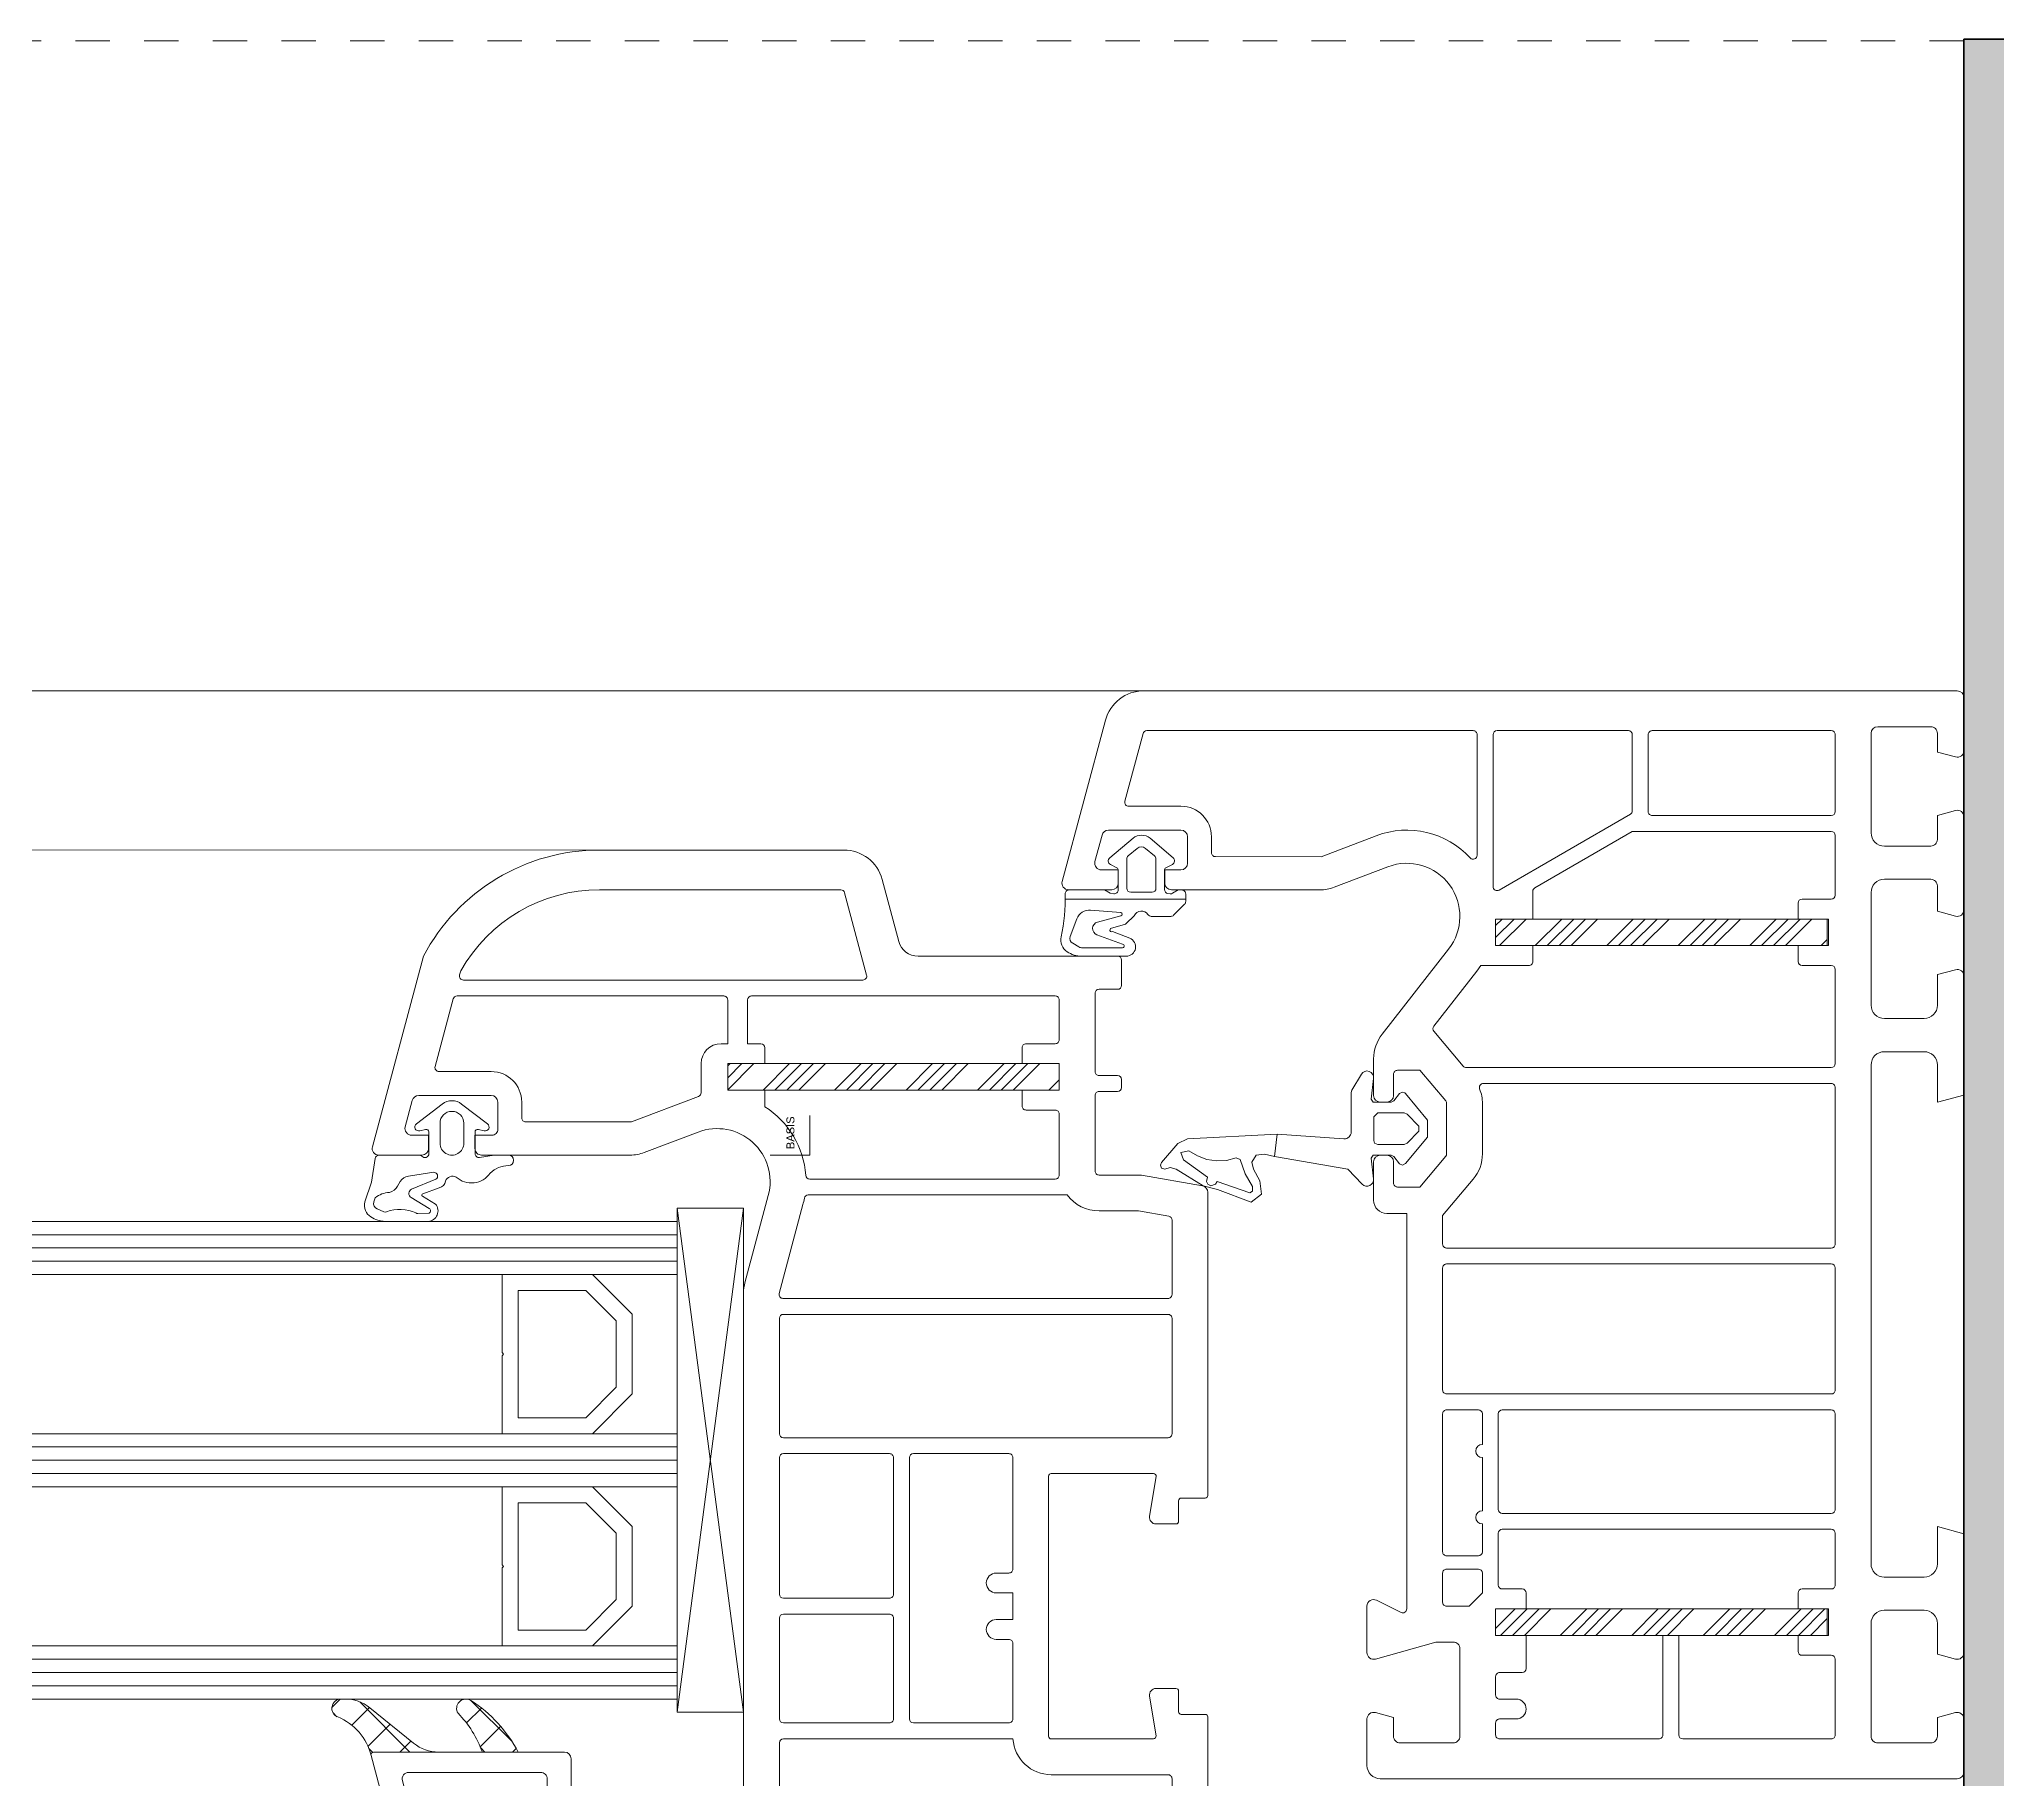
# Model space of a CAD drawing. Header units: millimetres. Extents: x 2258 to 5600, y 711 to 2563.
# Drawn here: x 2794.01 to 2799.71, y 2006.6 to 2011.66 of the extents above; entities that cross this region are included whole.
import ezdxf

# ---------------------------------------------------------------- set-up
doc = ezdxf.new("R2010")
doc.units = ezdxf.units.MM
doc.linetypes.add('HIDDENX2', pattern=[0.75, 0.5, -0.25])
for name, color, linetype, lineweight in [('FP_A_DOOR_WIN', 140, 'Continuous', 18), ('PQI-A-HIDN', 31, 'HIDDENX2', 9), ('PQI-A-IN-ELEV-LGHT', 201, 'Continuous', 5), ('PQI-A-IN-FURN', 39, 'Continuous', 13), ('PQI-A-WALL', 30, 'Continuous', 50), ('WAL', 7, 'Continuous', 30)]:
    doc.layers.add(name, color=color, linetype=linetype, lineweight=lineweight)
doc.styles.get("Standard").update_dxf_attribs({"font": 'arial.ttf'})
pattern_1 = [(135, (-4.599427157802303, -2.000253202709217), (1.414213562373095, 1.414213562373094), []), (44.99999999999997, (-4.599427157802303, -2.000253202709217), (1.414213562373095, -1.414213562373095), [])]

# ---------------------------------------------------------------- blocks, each defined once
blk = doc.blocks.new('*X92')
at = {"color": 0}
for p, q in [((10.30352451880753, 18.73912722821214), (10.76437846124361, 19.19998117064821)), ((11.45845213388517, 17.19998117064824), (13.45845213388514, 19.19998117064821)), ((12.35647813388513, 17.19998117064824), (14.3564781338851, 19.19998117064821)), ((13.2545041338852, 17.19998117064824), (15.25450413388518, 19.19998117064821)), ((14.15253213388516, 17.19998117064824), (16.15253213388513, 19.19998117064821)), ((16.84660580652664, 17.19998117064821), (18.84660580652661, 19.19998117064818)), ((17.74463180652659, 17.19998117064821), (19.74463180652657, 19.19998117064818)), ((18.64265780652667, 17.19998117064821), (20.64265780652664, 19.19998117064818)), ((19.54068580652662, 17.19998117064821), (21.5406858065266, 19.19998117064818)), ((22.23475947916816, 17.19998117064824), (24.23475947916813, 19.19998117064821)), ((23.13278547916812, 17.19998117064824), (25.13278547916809, 19.19998117064821)), ((24.03081147916819, 17.19998117064824), (26.03081147916816, 19.19998117064821)), ((24.92883947916815, 17.19998117064824), (26.92883947916812, 19.19998117064821)), ((27.62291315180963, 17.19998117064824), (29.6229131518096, 19.19998117064824)), ((28.52093915180957, 17.19998117064824), (30.52093915180956, 19.19998117064824)), ((29.41896515180967, 17.19998117064824), (31.41896515180963, 19.19998117064824)), ((30.31699315180961, 17.19998117064824), (32.31699315180958, 19.19998117064824)), ((33.01106682445115, 17.19998117064824), (35.01106682445112, 19.19998117064821)), ((33.90909282445111, 17.19998117064824), (35.30352356513325, 18.59441191133038)), ((34.80711882445118, 17.19998117064824), (35.30352356513322, 17.69638591133028))]:
    blk.add_line(p, q, dxfattribs=at)
blk = doc.blocks.new('*X93')
at = {"color": 0}
for p, q in [((10.30352451880756, 69.92659028198557), (11.57693448095653, 71.20000024413456)), ((10.47496048095652, 69.20000024413457), (12.4749604809565, 71.20000024413456)), ((11.3729864809566, 69.20000024413457), (13.37298648095657, 71.20000024413456)), ((12.27101448095655, 69.20000024413457), (14.27101448095652, 71.20000024413456)), ((14.96508815359803, 69.20000024413456), (16.96508815359806, 71.20000024413459)), ((15.86311415359799, 69.20000024413456), (17.86311415359799, 71.20000024413456)), ((16.76114015359806, 69.20000024413456), (18.76114015359809, 71.20000024413459)), ((17.65916815359801, 69.20000024413456), (19.65916815359804, 71.20000024413459)), ((20.35324182623956, 69.20000024413457), (22.35324182623953, 71.20000024413456)), ((21.25126782623951, 69.20000024413457), (23.25126782623948, 71.20000024413456)), ((22.14929382623959, 69.20000024413457), (24.14929382623956, 71.20000024413456)), ((23.04732182623953, 69.20000024413457), (25.04732182623951, 71.20000024413456)), ((25.74139549888105, 69.20000024413456), (27.74139549888105, 71.20000024413459)), ((26.63942149888101, 69.20000024413456), (28.63942149888098, 71.20000024413456)), ((27.53744749888108, 69.20000024413456), (29.53744749888108, 71.20000024413459)), ((28.43547549888103, 69.20000024413456), (30.43547549888103, 71.20000024413459)), ((31.12954917152254, 69.20000024413457), (33.12954917152252, 71.20000024413456)), ((32.0275751715225, 69.20000024413457), (34.02757517152247, 71.20000024413456)), ((32.92560117152258, 69.20000024413457), (34.92560117152255, 71.20000024413456)), ((33.82362917152253, 69.20000024413457), (35.30352356513325, 70.67989463774529))]:
    blk.add_line(p, q, dxfattribs=at)
blk = doc.blocks.new('PRJ_INSERT_55_593613279781', base_point=(370.0591615602781, 296.904111493457))
for points in [[(370.5926268946902, 306.0872073804933), (370.0526297946902, 305.7572055504933), (369.9726279546902, 305.1272006704933), (370.1626265846902, 304.3872028004934), (368.4726279546902, 304.1872058604933), (368.8226264346902, 310.9472079904934), (369.1726287246902, 311.6572070804933), (370.6226294846903, 312.8972049404934), (370.8026297946902, 312.9672046304934), (371.0326293346902, 312.8872028004933), (371.1226294846903, 312.6472049404934), (370.9926284146902, 312.2372012804934), (371.1126273446902, 311.7972064704933), (372.3826278046902, 309.7572055504933), (372.6426299446903, 308.6872058604933), (373.5926268946902, 306.1372028004934), (372.9926284146902, 305.3472018904934), (372.0026267346902, 305.4772067704934), (371.1226294846903, 305.9672046304934)], [(370.2626288746902, 307.2572055504933), (370.3826278046902, 306.9672046304934), (371.4626296346902, 306.5772052504933), (372.4226287246902, 306.0372043304934), (372.7726271946902, 306.0272021904933), (372.9026282646902, 306.2272067704934), (372.0326293346902, 308.7072025004933), (372.2526267346902, 308.8172031104933), (372.3726294846903, 309.1872058604933), (372.2526267346902, 309.3972049404933), (372.0326293346902, 309.5072055504933), (371.7226279546902, 309.4172092104934), (370.4026282646902, 311.2372012804934), (369.8526290246903, 311.4372058604934), (369.7226279546902, 310.8272052504934), (370.1226294846903, 310.1872058604934), (370.3826278046902, 309.4872012804933), (370.4926284146902, 308.7372012804933), (370.4526275046902, 307.9872012804933)], [(369.2591623202782, 296.5972018904934), (369.1491617102781, 296.8372073804933), (368.9591630902781, 296.8972049404933), (367.1591600302781, 296.8972049404933), (366.8591608002781, 296.5972018904934), (366.8591608002781, 294.6072040204933), (366.9691614102782, 294.3772044804933), (367.8691629302782, 293.4972034104933), (368.2491601902781, 293.4972034104933), (369.1491617102781, 294.3772044804933), (369.2591623202782, 294.6072040204933)]]:
    blk.add_lwpolyline(points, close=True)
blk.add_lwpolyline([(363.957187878871, 297.8320082659878, 0.8104602076721642), (364.2747523546797, 296.9066666969694), (365.8291620202781, 297.0972018904934), (366.0591615602781, 296.9372058604933), (366.0591615602781, 295.5872073804933), (365.9691614102782, 295.3772044804933), (365.3991617102781, 294.9572025004933), (365.3091615602781, 294.7272067704934), (365.3691610302782, 294.5572047904934), (365.4191621702781, 294.5072055504933), (367.4191621702781, 292.8372073804933), (368.6991609502782, 292.8372073804933), (370.6991609502782, 294.5072055504933), (370.8091615602781, 294.7272067704934), (370.7191614102782, 294.9572025004933), (370.1491617102781, 295.3772044804933), (370.0591615602781, 295.5872073804933), (370.0591615602781, 296.9372058604933), (370.2891611002781, 297.0972018904934), (371.8341112121234, 296.9078259892771, 0.7217059250208615), (372.2404834077912, 297.7655017489269), (371.1091608002781, 298.8472018904934), (370.1626265846902, 304.3872028004934), (368.4726279546902, 304.1872058604933), (368.8197329087203, 299.1406875398265, -0.4399552836846325), (368.3216274998939, 298.5972018904934), (365.3291620202781, 298.5972018904934), (365.1691621702781, 298.5572086004934)], format="xyb", close=True)
blk = doc.blocks.new('PRJ_INSERT_54_593613279164', base_point=(8.881784197001252e-15, -8.881784197001252e-16))
blk.add_line((4.008078502913222, 0.7015572627653923), (-5.082137145999006, 0.7015447420383105))
for points in [[(0.5980307430605163, -1.917579487461598), (0.106253688504518, -1.656625322945092, -0.2775501483931128), (-2.532696274926138e-16, -1.479957190332014), (-2.237793284010081e-16, 0, -0.4537526242641983), (0.3398076201840396, 0.2973471933200025), (0.6100213742227064, 0.2611720864720999), (1.042437829558313, 0.01149901148442201), (3.710274358402264, 0.01134541035774284, 0.4227629273518251), (4.010165112804111, 0.320057176709134, -0.05483647592727152), (4.303823118820558, 3.532424224166802, 0.3319211071679828), (3.845955810543964, 4.662804514641348, 0.1614346972429613), (2.779686889645514, 5.001498133415765), (-0.6049490356474414, 5.001498133415764, 0.8315411525140167), (-0.8560362243681455, 3.648079783196039), (0.4316262817353702, 3.153275400871819, -1.190626430510805), (0.503488496439497, 2.88506940612011), (-0.4655004301875271, 2.625441762988365, 0.1296938749465612), (-0.5983473197203246, 2.549425338780541), (-1.20320037842088, 1.95383349108178, -0.6014879446624485), (-2.236571083833349, 1.864532395719669, 0.2544989197955225), (-2.488499425651866, 2.001640413975412), (-3.957449179689696, 2.001624018348985, 0.198909466611881), (-4.169577865607146, 1.913756052723636), (-4.99426918035497, 1.089064737975816, 0.1989123673796582), (-5.082137145999006, 0.8769327036198482), (-5.082137145999004, 0.3112281275693167, 0.4142135623730955), (-4.782330741885233, 0.01142172345554715), (-4.522599543124662, 0.01142172345554737), (-4.093796888527556, 0.2589747010733832, -0.1656801520669623), (-3.903966982709747, 0.2965060038818006), (-3.740147452957409, 0.2745578532527242, -0.375721369685827), (-3.479984788897567, -0.02278536033250411), (-3.479984788897565, -1.479957190332013, -0.2775501483931143), (-3.586238477402084, -1.65662532294509), (-4.078015531958083, -1.917579487461597, 0.5319777725554453), (-4.130232628896758, -2.412394783298078), (-2.393213548663189, -3.887433140998297, 0.363945910752088), (-1.107630052569438, -3.887433140998297), (0.6502478399991929, -2.41239478329808, 0.5319777725554476)], [(-0.2680883789091604, 4.378243357414789, 0.9999999999999986), (-0.3194380188017389, 4.087288767571038), (1.612600442385188, 3.38408464420482, -0.7332383087249624), (1.570990037036942, 2.431272729874328), (-0.191805890994261, 1.958971851091358, 0.9176289392038998), (-0.1904933190871827, 1.719282615234464), (2.094986877438495, 1.535178095573968, 0.3353238355422945), (3.116654357907246, 2.17539110826928), (3.622162780758808, 3.527220637077873, 0.3557455022548545), (3.436031043195058, 4.031149930478548), (2.96753527666759, 4.307800217017945, 0.1340649279655952), (2.713463470503881, 4.377261227260397)], [(-2.73261936180175, -2.558092156067455), (-2.061202087405254, -3.121408551459724, 0.3639549067525167), (-1.41847137451463, -3.121408551459724), (-0.7470235825400102, -2.558066551942032, 0.2217106168363309), (-0.6398458862333791, -2.328241489778695), (-0.6398458862333795, -0.1161137516550361, 0.4139911672486105), (-0.939864196780254, 0.1838740413137134), (-2.53980926513963, 0.1838740413137141, 0.4141569862246464), (-2.839797058108379, -0.1161137516550361), (-2.839797058108379, -2.328267093904119, 0.2217106168363308)]]:
    blk.add_lwpolyline(points, format="xyb", close=True)
blk = doc.blocks.new('*X94')
at = {"color": 0}
for p, q in [((31.19993464295712, -72.6786784701504), (31.97808007457636, -71.90053303853117)), ((32.67215374721784, -73.90053303853122), (34.67215374721786, -71.9005330385312)), ((33.5701797472178, -73.90053303853122), (35.57017974721782, -71.9005330385312)), ((34.46820574721787, -73.90053303853122), (36.46820574721791, -71.9005330385312)), ((35.36623374721781, -73.90053303853122), (37.36623374721785, -71.9005330385312)), ((38.06030741985939, -73.90053303853117), (40.06030741985934, -71.9005330385312)), ((38.95833341985932, -73.9005330385312), (40.95833341985929, -71.9005330385312)), ((39.85635941985942, -73.90053303853117), (41.85635941985938, -71.9005330385312)), ((40.75438741985936, -73.90053303853117), (42.75438741985934, -71.9005330385312)), ((43.44846109250081, -73.9005330385312), (45.44846109250085, -71.90053303853117)), ((44.34648709250078, -73.9005330385312), (46.34648709250081, -71.90053303853117)), ((45.24451309250085, -73.9005330385312), (47.24451309250087, -71.90053303853117)), ((46.14254109250079, -73.9005330385312), (48.14254109250082, -71.90053303853117)), ((48.83661476514236, -73.9005330385312), (50.83661476514234, -71.90053303853122)), ((49.73464076514229, -73.90053303853122), (51.73464076514229, -71.90053303853122)), ((50.6326667651424, -73.9005330385312), (52.63266676514238, -71.90053303853122)), ((51.53069476514231, -73.90053303853122), (53.53069476514233, -71.90053303853122)), ((54.22476843778382, -73.90053303853122), (56.19992510621398, -71.92537637010105)), ((55.12279443778377, -73.90053303853122), (56.19992510621395, -72.82340237010098)), ((56.02082043778384, -73.90053303853122), (56.19992510621395, -73.72142837010112))]:
    blk.add_line(p, q, dxfattribs=at)
blk = doc.blocks.new('PRJ_INSERT_51_593613279187', base_point=(-0.0001424139276196001, -0.004747371343455598))
for points in [[(-2.496664176288846, -3.854258153455021, 0.339142292364), (-1.032212942825481, -3.854258153480941), (0.9178605716399488, -2.359646908928653, 0.8086737724611405), (0.6662781662196267, -1.829602187491219), (0.2267800752628091, -1.944709668423684, -0.4913693427341452), (-0.02389214782783711, -1.751249792745512), (-0.0240104108701189, -0.1176216631265561, -0.708523374386479), (0.5100195021847185, 0.07009661684605817, 0.2316730953534543), (0.6691997514491277, -0.004747371343455598), (3.73434259077726, -0.004747371343455598, 0.3695233403091967), (4.030748181949662, 0.2489522450541699), (4.309732996441539, 2.034955997797397), (4.798357569195446, 3.527034302087941, 0.3316638372042809), (4.340246759869274, 4.656496544214406, 0.1347854679543906), (3.273977838970836, 4.995191593500294), (0.02128370902698862, 4.995191593500294, 0.6077360405967449), (-0.5301651129944958, 3.688188095422902), (0.4561935295836292, 3.094447155328908, -0.6532414826529297), (0.4321151604430042, 2.912580509515919), (-0.807488696739938, 2.455318749771777, 0.3283967986449405), (-1.26810304024059, 1.948816318842091, -0.4308798185662256), (-2.086126721881215, 1.649377842279591, 0.4559480533225359), (-4.641740328993137, 1.352547946092727, -0.1892659076963614), (-6.025452992789724, 0.785067959159278, 0.9924842238198461), (-6.019494441510801, -0.004747371343455598), (-4.950727937464762, -0.004747371343455598), (-3.851355283976659, 0.1713893443147754, -0.4615697110583747), (-3.50389584668028, -0.1248545592313803), (-3.50401347343518, -1.752026155886369, -0.4917135655221725), (-3.754900199323743, -1.945429745507454), (-4.1951552852845, -1.829602187494856, 0.8086737724720517), (-4.44673769072665, -2.359646908923878)], [(-0.3894343082299656, 1.287793481836616), (1.514444910504039, 1.592451114984669, 0.2436858438149983), (2.134043299175914, 1.989118595453419), (2.334665857769664, 2.336576481195607, -0.1988926612234861), (2.941874109722789, 2.802488346429982, 0.1490779346963349), (4.026831232525524, 3.208972950311818), (4.116453730084118, 3.520914097162404, 0.404070220630384), (3.865686975933727, 4.055984039636769), (3.360857569195446, 4.277376194330373, 0.1630460638099448), (3.171114527203258, 4.268061180444874, -0.2020038447891081), (0.9564224114195667, 4.356772442194142, 0.1389825561770618), (0.7985854973570667, 4.402439613672414), (-0.04200211860973013, 4.361434002252736, 0.6426690475485356), (-0.04519883491832388, 4.018872280450978), (1.321959101177868, 3.195910473200001, -0.577350608912599), (1.277281366802868, 2.565059204431691), (-0.5472955536417885, 1.818419016736243, 0.7567679501140765)], [(-2.664434219540112, -0.9045969161272751), (-2.664434219539999, -2.403154883810657, 0.9999999999999997), (-0.8644149595402268, -2.403154883829529), (-0.8644149595402268, -0.9045969161272751, 1)]]:
    blk.add_lwpolyline(points, format="xyb", close=True)
blk = doc.blocks.new('BASEPOINT')
for p, q in [((0.0001424139276124947, -6.579969547004794e-08), (0.0001424139276124947, 2.998156919277449)), ((-7.890404418731123e-08, 0.0005381883725030789), (2.956911949821283, 0.0005381883725030789))]:
    blk.add_line(p, q)
blk.add_text('Basepoint', height=0.6).set_placement((0.4501424139276011, 1.169999934200292))
blk = doc.blocks.new('PRJ_INSERT_50_593613279190', base_point=(-0.0001424139276124947, 6.579969635822636e-08))
h = blk.add_hatch()
h.set_pattern_fill('NETZ', color=256, scale=2, angle=-135, style=0)
h.set_pattern_definition(pattern_1)
edge = h.paths.add_edge_path()
edge.add_arc((-25.2986551748821, 25.33685661379517), 0.7009491730178186, 21.51182172263535, 179.9580202232992)
edge.add_line((-25.99960415975543, 25.33737018892023), (-25.99960415975543, 25.04407319476772))
edge.add_arc((-22.99300567432547, 25.04730335869381), 3.006600220606113, 180.0615561704665, 218.4438120667934)
edge.add_line((-25.34782986281486, 23.17795910793259), (-22.66887832759071, 19.87456954780984))
edge.add_arc((-24.99886901093642, 17.98482262943097), 3.000000000000037, 9.094947017729282e-13, 39.0438988427839, ccw=False)
edge.add_line((-21.99886901093638, 17.98482262943102), (-21.99960415975543, 22.89588363291494))
edge.add_arc((-21.80286819986766, 22.89686949340595), 0.1967384299873035, 73.53864963038978, 180.2871115812252, ccw=False)
edge.add_arc((-20.77735667004206, 27.1363973986147), 4.165315481917134, 201.7354703606924, 256.536940679372, ccw=False)
h = blk.add_hatch()
h.set_pattern_fill('NETZ', color=256, scale=2, angle=-135, style=0)
h.set_pattern_definition(pattern_1)
edge = h.paths.add_edge_path()
edge.add_arc((-25.29884118967663, 15.92990097243664), 0.6999557455590304, 57.98631243675442, 211.9210534334455, ccw=False)
edge.add_arc((-19.3226781381968, 22.23154655800048), 8.000000000000085, 225.5218146126667, 250.4566767224353)
edge.add_line((-21.99883435313792, 14.69243600613606), (-21.99883435313792, 11.99243600613607))
edge.add_arc((-17.18761768759084, 21.15341065885029), 10.347524457111, 212.7227798498215, 242.2921684265773, ccw=False)
for points in [[(-24.64653276932265, 25.5938899021485, 0.8276115379937076), (-25.99960415975543, 25.33737018892023), (-25.99960415975543, 25.04407319476772, 0.1690577026555226), (-25.34782986281486, 23.17795910793259), (-22.66887832759071, 19.87456954780984, -0.172028633719733), (-21.99886901093638, 17.98482262943102), (-21.99960415975543, 22.89588363291494, -0.502665873903851), (-21.74711872695017, 23.08554383215738, -0.2437805197364005)], [(-2.9996041597554, -0.0002532027091888267), (-0.9996041597554282, -0.0002532027091888267), (-0.9996041597554282, 0.9997467972908112, 0.4142135623730953), (0.0003958402445718434, 1.999746797290811), (0.0003958402445718434, 6.99968576213459, 0.2754497923217082), (-12.95498746053668, 20.72978830119703), (-13.4987801833969, 20.87547921919773), (-21.74711872695017, 23.08554383215738, 0.4908735731119964), (-21.99960363186992, 22.89235716621636), (-21.99960415975543, 8.498831269947061, 0.4134286014123665), (-21.49878018514605, 7.99883126994709), (-16.49917691366168, 7.99895334025959, -0.4140724336333067), (-13.4993600191304, 4.99901437541584), (-13.4997262300679, 0.4997467972908396, 0.4145422967863972), (-12.99972623005545, -0.0002532027091888267), (-9.4996041597554, -0.0002532027091888267), (-8.999604159755428, 0.4997467972908112), (-7.900301253550346, 0.4997467972908112, -0.3394542588633756), (-6.934375427261251, -0.2414341576066761), (-6.833775398766115, -0.616878575193482, -0.2125565616700221), (-7.151913544625224, -2.625523775487352), (-8.221519635700396, -4.272572720216715, -0.2539676464749438), (-8.64085491967311, -4.500253202709189), (-9.4996041597554, -4.500253202709189, 0.9999999999999998), (-9.499604159755428, -6.500253202709189), (-7.793416178963419, -6.500253202709189, 0.2539676464749436), (-7.374080894990705, -6.272572720216715), (-4.599604159755422, -2.000253202709189), (-5.080515119112796, -0.2054690684707623, -0.4931454260313039), (-4.539383952963, 0.4997467972908112), (-3.499604159755428, 0.4997467972908112)], [(-11.42529910746382, 4.398301554569116), (-11.67521772063223, 4.648220167737549), (-11.67518934724402, 4.99681561511963, 0.4143806464059874), (-16.47699159288866, 9.798953292317549), (-19.97463643905309, 9.798867893821665, -0.4142192835227657), (-20.47464864704703, 10.29886545226626), (-20.47469716813362, 20.23598399228959, -0.4931444461757075), (-19.84529152645141, 20.71895038669777), (-13.92035110165813, 19.13141841279122, -0.2806694375655193), (-1.775433314866724, 6.796828412494932), (-1.775433314866724, 2.799947168277612, -0.4141795785361847), (-2.27537530013138, 2.299947171643282), (-9.721617126769878, 2.299083188139662), (-10.22101444201963, 1.799746797290851), (-11.17540886933981, 1.799746797290823, -0.4142374021652741), (-11.67540886768362, 2.299787494018688), (-11.67525840742312, 4.148342254609815)], [(-25.89294784582112, 15.55979919337321, -0.7949711117343725), (-24.92777936059083, 16.52340848269796, 0.1092301940154678), (-21.99883435313792, 14.69243600613606), (-21.99883435313792, 11.99243600613607, -0.1297415055080829)]]:
    blk.add_lwpolyline(points, format="xyb", close=True)
blk.add_blockref('BASEPOINT', (-0.0001424139276124947, 6.579969635822636e-08))
blk = doc.blocks.new('BASIS')
for q in [(0, 2.998156985077132), (3, 0)]:
    blk.add_line((0, 0), q)
blk.add_text('BASIS', height=0.6).set_placement((0.45, 1.17))
blk = doc.blocks.new('GLASDATABASE6')
for p, q in [((-35, 0), (-35, 60)), ((-34, 0), (-34, 60)), ((-33, 0), (-33, 60)), ((-19, 0), (-19, 60)), ((-18, 0), (-18, 60)), ((-17, 0), (-17, 60)), ((-3, 0), (-3, 60)), ((-2, 0), (-2, 60)), ((-1, 0), (-1, 60)), ((1, 0), (-37, -5)), ((1, -5), (-37, 0))]:
    blk.add_line(p, q)
for points in [[(-32, 0), (-32, 60), (-36, 60), (-36, 0)], [(-32, 13.2), (-26.12, 13.2), (-26, 13.1), (-25.88, 13.2), (-20, 13.2), (-20, 60), (-32, 60)], [(-16, 0), (-16, 60), (-20, 60), (-20, 0)], [(-16, 13.2), (-10.12, 13.2), (-10, 13.1), (-9.879999999999999, 13.2), (-4, 13.2), (-4, 60), (-16, 60)], [(0, 0), (0, 60), (-4, 60), (-4, 0)], [(-21.2, 12), (-21.2, 6.897056274847714), (-23.49705627484771, 4.6), (-28.50294372515229, 4.6), (-30.8, 6.897056274847714), (-30.8, 12)], [(-5.2, 12), (-5.2, 6.897056274847714), (-7.497056274847714, 4.6), (-12.50294372515229, 4.6), (-14.8, 6.897056274847714), (-14.8, 12)], [(-20, 6.4), (-23, 3.4), (-29, 3.4), (-32, 6.4), (-32, 0), (-20, 0)], [(-4, 6.4), (-7, 3.4), (-13, 3.4), (-16, 6.4), (-16, 0), (-4, 0)], [(1, 0), (1, -5), (-37, -5), (-37, 0)], [(0, 0), (0, 0)], [(0, 0), (0, 0)]]:
    blk.add_lwpolyline(points, close=True)
blk.add_blockref('BASIS', (5, -10))
blk = doc.blocks.new('sd3')
at = {"layer": 'FP_A_DOOR_WIN', "ltscale": 1000}
for points in [[(-2558.499622638497, 81.80010092703742, 0.5569246676198715), (-2558.066158588175, 81.53143942801398), (-2556.222286517892, 82.4478517815005, -0.5565333513158325), (-2555.499630267892, 82.00009787527961), (-2555.49963026787, 78.50009787530871, -0.4967238353697922), (-2556.134884174127, 78.0186983391468), (-2560.69969588067, 79.30010092703742), (-2561.99962263849, 79.30010092703742, 0.4144311064166663), (-2562.49962263849, 78.80010092706652), (-2562.499622638497, 72.20007956474728, 0.4144356774355191), (-2561.999622638497, 71.70007956473273), (-2557.999892271371, 71.70007956473273, 0.4143670086506019), (-2557.499630267892, 72.20034156821202), (-2557.499630267885, 73.61580527274054), (-2556.129146869425, 73.98305380788224, -0.492997614384345), (-2555.499630267892, 73.50009787529416), (-2555.499630267892, 70.0000978752505, -0.4141126337407329), (-2556.499630267906, 69.00010117118654), (-2600.000151225126, 69.00010117117199, -0.4139096780676014), (-2600.499629382874, 69.49958263032022), (-2600.499629382859, 73.50041117523506, -0.4929517129257544), (-2599.870531446875, 73.9831332818867), (-2598.499629314225, 73.61580527272599), (-2598.499629314225, 72.20007956473273, 0.4144356774355186), (-2597.999629314232, 71.70007956473273), (-2593.999883688244, 71.70007956474728, 0.414367008579155), (-2593.499621684809, 72.20034156816837), (-2593.499621684794, 80.69967342732707, 0.4143369659042498), (-2594.500043081018, 81.7000948235218), (-2597.499629314225, 81.7000948235218, 0.4143049578969909), (-2598.499629314232, 80.7000948235218), (-2598.499629314218, 78.38437521904416), (-2599.870518293428, 78.01705073429912, -0.4929506967190845), (-2600.499629382874, 78.49976768199122), (-2600.499629382859, 87.46421301810187), (-2598.499629314196, 88.00011694876594), (-2598.499629314188, 85.2000948235218, 0.4143049578969411), (-2597.49962931421, 84.20009482353635), (-2594.500043080261, 84.20009482350724, 0.4143369654716943), (-2593.499621684823, 85.20051621895982), (-2593.499621684823, 122.7996426352765, 0.4143533526990125), (-2594.50009904911, 123.8001200005237), (-2597.499629314188, 123.8001200005092, 0.4142885970736059), (-2598.499629314225, 122.8001200005237), (-2598.499629314188, 120.0001169487805), (-2600.499629382852, 120.5360056206264), (-2600.499629382874, 129.5004302487796, -0.4929517128660395), (-2599.870531446912, 129.9831523553876), (-2598.499629314218, 129.6158243462123), (-2598.499629314225, 127.3001200005383, 0.4143120868180035), (-2597.499629314218, 126.3001200005092), (-2594.500018619241, 126.3001200005237, 0.4143298034918506), (-2593.499621684809, 127.3005169355165), (-2593.499621684809, 135.799682392244, 0.4143369658318687), (-2594.500043081149, 136.8001037880458), (-2597.99962931421, 136.8001037880458, 0.4144742986754296), (-2598.499629314218, 136.3001037880604), (-2598.499629314196, 134.384409551305), (-2599.870495359122, 134.0170759500616, -0.4929654584300433), (-2600.499629382859, 134.4998001133645), (-2600.499629382866, 141.5004309292417, -0.4929506969181903), (-2599.87051829345, 141.9831478772976), (-2598.499629314188, 141.615823392538), (-2598.499629314203, 139.8001037880749, 0.414434189985133), (-2597.999629314203, 139.3001037880458), (-2594.5000430812, 139.3001037880895, 0.4143369660113899), (-2593.499621684816, 140.3005251844297), (-2593.49962168483, 147.8001042649121, 0.414098729429669), (-2593.99962168483, 148.3001042648975), (-2597.999629314188, 148.3001042648975, 0.4144742986754274), (-2598.499629314203, 147.8001042648975), (-2598.499629314188, 146.3843938156788), (-2599.870523800011, 146.0170678554859, -0.4929566355553249), (-2600.499629382859, 146.4997958295571), (-2600.499629382888, 150.5005525671877, -0.4139490408238861), (-2600.000080800019, 151.0001011711865), (-2538.669308002245, 151.0001011711574, -0.3394264675312374), (-2535.771477039118, 148.7765599533741), (-2532.516716296959, 136.6295105263562, -0.4929616572134017), (-2532.999626453209, 136.0001011712011), (-2536.250003254267, 136.0001011712011, -0.4139952617277666), (-2536.749630267885, 136.4997324306023), (-2536.749630267892, 137.5001007363171), (-2535.472160632868, 137.5001007363026, 0.4932336255559439), (-2534.989250476632, 138.1295105263562), (-2535.525139148514, 140.1295105263562, 0.3395687924446906), (-2536.008049304764, 140.5001007363317), (-2541.472164447579, 140.5001007363171, 0.4141755960151686), (-2541.972164447579, 140.0001007363171), (-2541.972164447587, 138.000100736288, 0.4141285049199961), (-2541.472164447587, 137.5001007362735), (-2540.249630267892, 137.5001007363026), (-2540.249630267892, 136.5001007363317, -0.414056115906826), (-2540.749630267892, 136.0001011712011), (-2551.949110208254, 136.0001011711865, -0.0909918661098243), (-2553.014256811206, 136.1955575089232), (-2557.079464252252, 137.7394958779041, 0.7590235082492592), (-2561.65172224788, 131.5374704644055), (-2556.635602803901, 125.1171647254378, -0.1673432765406308), (-2555.999630267892, 123.2701741598139), (-2555.999630267863, 120.5001169487514, -0.4140987294296713), (-2556.499630267877, 120.0001169487514), (-2557.00007513359, 120.0001169487805, -0.4139528741333943), (-2557.499630267877, 120.4996720830532), (-2557.499630267885, 122.0998280062486, 0.4144419221043469), (-2557.799867294947, 122.4001108452358), (-2559.485828693185, 122.4001108452358), (-2561.429432631521, 120.0838953405037, 0.1763314452657124), (-2561.499622638483, 119.8910550772853), (-2561.499622638483, 116.1091635614575, 0.1763314452657102), (-2561.429432631514, 115.9163232982683), (-2559.48582869317, 113.6001077934779), (-2557.799880060964, 113.6001077934925, 0.4144543774464679), (-2557.499630267892, 113.9004034001846), (-2557.499630267885, 115.5004934125609, -0.413992969318863), (-2557.000006731367, 116.0001169487514), (-2556.499630267892, 116.0001169487659, -0.414058560064608), (-2555.999630267899, 115.5001169487805), (-2555.999630267892, 112.600107793507, -0.414090169728204), (-2556.999630267877, 111.600107793507), (-2558.499622638468, 111.600107793507)], [(-2576.999622638505, 148.0001012131252, -0.414446558721607), (-2576.69969588067, 147.7001134201564), (-2576.699695880699, 141.900109891576, -0.414396574859442), (-2576.999622638497, 141.6001068398182), (-2590.499621684823, 141.6001068398327, -0.4142093281120125), (-2590.799670512919, 141.9001098915614), (-2590.799670512955, 147.7001134201855, -0.4142593434475252), (-2590.499621684794, 148.0001012131106)], [(-2575.199695880692, 148.0001012131397), (-2565.29967146663, 148.0001012131397, -0.4140292785832238), (-2564.999622638483, 147.7001134202001), (-2564.999622638468, 136.2431885048572, -0.5772022970934038), (-2565.449695880692, 135.9833771035046), (-2575.349720294733, 141.6991516396229, -0.2684604651901341), (-2575.49962263849, 141.9589477822155), (-2575.499622638497, 147.700113420171, -0.4145345493896796)], [(-2537.532955463197, 142.3001037880604), (-2541.472164447594, 142.3001037880458, 0.4141832879205136), (-2543.77221327569, 140.0001007363026), (-2543.772213275683, 138.8001037880313, -0.4143884253417623), (-2544.072140033517, 138.5001007363026), (-2552.040890033517, 138.5001007363171), (-2556.191891010079, 140.0766083046474, 0.3063415867877205), (-2563.279163654108, 138.4054657265515, -0.6831059618960073), (-2563.799671466622, 138.6087890907947), (-2563.799671466593, 147.7001134201855, -0.4142593434475034), (-2563.499622638505, 148.0001012131397), (-2538.899532611642, 148.0001012131397, -0.3394569931497191), (-2538.609737689752, 147.777750138921), (-2537.243160541329, 142.6777588173572, -0.492823379006765)], [(-2565.19664412288, 133.8001200005092), (-2565.196644122872, 131.8001200005383), (-2567.99962263849, 131.8001200005237), (-2567.999622638497, 130.6001077934925, 0.4145345493896562), (-2567.699695880678, 130.3001200005383), (-2564.084034259569, 130.3001200005237), (-2563.779407794726, 129.8751779839222), (-2560.53392439631, 125.7212015434779, -0.354189481859604), (-2560.540516193185, 125.3436685845081), (-2562.75267439631, 122.7072702690784, -0.2215126737080181), (-2562.982532794747, 122.6001077934925), (-2590.499621684809, 122.6001077934925, -0.4142030266674085), (-2590.799670512948, 122.9001108452503), (-2590.799670512948, 130.0001169487805, -0.4141963976965044), (-2590.499621684838, 130.3001200005383), (-2588.299670512948, 130.3001200005237, 0.4140292785832155), (-2587.99962168483, 130.6001077934779), (-2587.999621684809, 131.8001200005383), (-2590.299670512948, 131.8001200005092), (-2590.299670512955, 133.8001200005237), (-2587.999621684823, 133.8001200005092), (-2587.999621684794, 135.0001159950625, 0.4139702998837983), (-2588.299670512948, 135.3001037880749), (-2590.499621684794, 135.3001037880604, -0.4142030266674119), (-2590.799670512934, 135.6001068398036), (-2590.799670512948, 140.1001068398182, -0.4142044984145784), (-2590.499621684809, 140.4001098915905), (-2575.499622638497, 140.400109891576), (-2568.149647052545, 136.1565796181385, -0.2674938169305716), (-2567.999622638483, 135.8967682167568), (-2567.99962263849, 133.8001200005529)], [(-2487.091913609678, 129.5777378899074, -0.4928325950843962), (-2487.381708531539, 129.2000981194142), (-2517.485108285146, 129.2000981193996, -0.4933718391203623), (-2517.774903207013, 129.5777378899365), (-2516.113648324208, 135.7777350765973, -0.3394535210435738), (-2515.82385340234, 136.0001014095906), (-2497.633784203688, 136.000101409576, -0.2710460681531134), (-2487.17284622688, 129.8797398430615)], [(-2532.299553780729, 120.9000960213161), (-2532.299553780729, 122.9000960213307), (-2529.499634652304, 122.9000960213452), (-2529.499634652304, 124.100092015884, 0.4144015116581432), (-2529.799561410138, 124.4000950676709), (-2531.999627022917, 124.4000950676709, -0.4144857919921748), (-2532.299553780729, 124.7000981194142), (-2532.299553780736, 127.7000981194142, -0.4144778819059133), (-2531.999627022931, 128.0001011711865), (-2509.099612145583, 128.0001011711429, -0.4140035269926992), (-2508.799563317487, 127.7000981194287), (-2508.799563317487, 124.4000950676564), (-2509.799563317472, 124.4000950676418, 0.4140818960855208), (-2510.099612145619, 124.100092015884), (-2510.099612145612, 122.9000960213307), (-2507.299563317472, 122.9000960213161), (-2507.299563317465, 120.9000960213307), (-2510.099612145583, 120.9000960213307), (-2510.099612145626, 119.6507674080785, 0.2373214210198149), (-2513.182495980451, 114.4786635261989, -0.3934655628214525), (-2513.481690316374, 114.2000990730885), (-2531.999627022939, 114.2000990730739, -0.4144907307888931), (-2532.299553780751, 114.5001021248609), (-2532.299553780736, 119.1000929695874, -0.4144907307889103), (-2531.999627022917, 119.4000960213307), (-2529.799561410131, 119.4000960213452, 0.4143965748594699), (-2529.499634652311, 119.7000990730885), (-2529.499634652333, 120.9000960213307)], [(-2505.299563317472, 120.7043257576588), (-2505.299563317472, 122.9000960213307, 0.4142043936164577), (-2506.799563317487, 124.4000950676709), (-2507.299563317465, 124.4000950676709), (-2507.299563317458, 127.7000981194142, -0.4144778819059029), (-2506.999636559653, 128.000101171172), (-2486.899408726873, 128.000101171172, -0.339453521043591), (-2486.609613805005, 127.7777348381642), (-2485.24315872688, 122.6777449471119, -0.4932616257463386), (-2485.532831578428, 122.3000899178151), (-2489.47204103964, 122.3000899178151, 0.414185876219529), (-2491.772089867787, 120.0001021248318), (-2491.772089867765, 118.8000899178151, -0.4143867118249879), (-2492.0720166256, 118.5001021248463), (-2500.040888695876, 118.5001021248463), (-2505.106081872145, 120.4238692146901, -0.3119364062496101)], [(-2561.199695880692, 109.3001200004946, -0.4144015116581049), (-2561.499622638497, 109.0001169487659), (-2590.499621684816, 109.0001169487659, -0.4142148541247277), (-2590.799670512948, 109.3001200005092), (-2590.799670512948, 121.100107793507, -0.414214854124726), (-2590.499621684816, 121.4001108452649), (-2564.270157469749, 121.4001108452794, -0.528872720290619), (-2563.991017939625, 120.9901966845355, 0.0940549027479526), (-2564.199622638494, 119.8910550773144), (-2564.19962263848, 116.1092539822857, 0.1763253012443349), (-2563.497768531655, 114.1809061263048), (-2561.199695880656, 111.4421335503139)], [(-2538.263420968258, 111.8000899178296), (-2535.299553780729, 111.8000899178151, 0.2360930050550578), (-2532.899651436979, 113.0001021248463), (-2513.3778311102, 113.0001021248318, -0.360501244961899), (-2513.083050007088, 112.7558165866358, 0.0186689305235461), (-2512.971885413499, 112.2681734288344), (-2511.181552282411, 105.5776482868823, -0.4930419350982068), (-2511.47135587009, 105.2000990730739), (-2540.499627022917, 105.2000990730885, -0.4144907307888828), (-2540.799553780744, 105.5001021248318), (-2540.799553780715, 111.1011610848072, -0.3640119156696309), (-2540.551751046354, 111.3966017586063)], [(-2561.499622638505, 107.8001200005529, -0.4143827703315865), (-2561.199695880663, 107.500116948795), (-2561.199695880692, 98.30012000052375, -0.414401511658084), (-2561.499622638468, 98.00011694875138), (-2590.499621684809, 98.00011694876594, -0.4142148541246948), (-2590.799670512926, 98.30012000052375), (-2590.799670512926, 107.5001169487514, -0.4141963976965063), (-2590.499621684809, 107.8001200005092)], [(-2540.499627022931, 104.0001021248318), (-2511.499636559674, 104.0001021248463, -0.4141142411121554), (-2511.199587731542, 103.7000990730739), (-2511.199587731542, 95.0001021248172, -0.4141231876778427), (-2511.49963655966, 94.70011433189211), (-2540.499627022931, 94.700114331863, -0.4144865871291639), (-2540.799553780729, 95.00010212484631), (-2540.799553780715, 103.7000990730885, -0.4144778819059221)], [(-2565.39964705256, 89.3001200005092, -0.4139852398019328), (-2565.699695880699, 89.00011694878049), (-2590.499621684838, 89.00011694878049, -0.4142148541247121), (-2590.799670512955, 89.30012000052375), (-2590.799670512955, 96.50011694875138, -0.4141963976964854), (-2590.499621684794, 96.8001200005092), (-2565.699695880692, 96.80012000052375, -0.4139662165893271), (-2565.399647052545, 96.50011694873683)], [(-2564.19969588067, 93.20011389702267), (-2564.199695880656, 89.20011389699357, -0.9999999999999998), (-2564.199695880699, 88.20011389699357), (-2564.199695880663, 86.10010397878068, 0.4141263061559426), (-2563.89964705256, 85.80010092702287), (-2561.499622638468, 85.80010092702287, 0.4144015116581327), (-2561.199695880656, 86.10010397879523), (-2561.199695880656, 96.50011694873683, 0.4143827703315795), (-2561.499622638483, 96.80012000052375), (-2563.89964705256, 96.80012000052375, 0.4141085436035797), (-2564.19969588067, 96.50011694875138), (-2564.199695880692, 94.20011389699357, -0.9999999999999998)], [(-2527.549561410138, 83.00013264245354, 0.9999999999999998), (-2527.549561410138, 84.50013264242443), (-2528.499634652318, 84.50013264242443, -0.4144865871292058), (-2528.799561410109, 84.80012043539318), (-2528.799561410146, 93.20011433189211, -0.4144865871291639), (-2528.499634652304, 93.50010212484631), (-2521.299634652314, 93.50010212483176, -0.4142135623730951), (-2520.999634652311, 93.20010212482885), (-2520.99963465234, 73.50011433189502, -0.4142135623730951), (-2521.299634652321, 73.20011433189211), (-2528.499634652311, 73.20011433187756, -0.4144865871291501), (-2528.799561410138, 73.50010212484631), (-2528.799561410138, 79.20011433189211, -0.414486587129178), (-2528.499634652297, 79.50010212483176), (-2527.549561410124, 79.50010212483176, 0.9999999999999998), (-2527.549561410109, 81.00010212486086), (-2528.799561410131, 81.00010212484631), (-2528.799561410138, 83.00013264243898)], [(-2519.499622445284, 93.50010212483176), (-2511.49963655966, 93.50010212484631, -0.4141231876778495), (-2511.199587731535, 93.200114331863), (-2511.199587731535, 82.90009602133068, -0.4141231876778737), (-2511.49963655966, 82.60010822836193), (-2519.499622445284, 82.60010822834738, -0.4142135623730951), (-2519.79962244528, 82.90010822836484), (-2519.799622445287, 93.20010212482885, -0.4142135623730951)], [(-2565.699695880678, 87.8001200005383, -0.4139662165893136), (-2565.399647052545, 87.50011694876594), (-2565.39964705256, 83.60008872000617, -0.4140292785831756), (-2565.69969588067, 83.30010092705197), (-2567.196644122872, 83.30010092705197, 0.4141085436035726), (-2567.496692950997, 83.00009787527961), (-2567.496692950997, 81.80010092703742), (-2565.19664412288, 81.80010092703742), (-2565.196644122865, 79.80010092702287), (-2567.49669295099, 79.80010092706652), (-2567.496692950983, 77.30010092703742, 0.4141263061559287), (-2567.196644122887, 77.00009787530871), (-2565.49962263849, 77.00009787527961, -0.4143884253417801), (-2565.19969588067, 76.70009482349269), (-2565.199695880678, 75.30010092703742, -0.414401511658084), (-2565.499622638468, 75.00009787529416), (-2566.749622638505, 75.00009787527961, 0.9999999999999998), (-2566.749622638497, 73.50009787529416), (-2565.499622638497, 73.50009787529416, -0.4143884253418081), (-2565.199695880663, 73.20009482353635), (-2565.199695880656, 72.30008566824836, -0.4144468047251854), (-2565.499622638497, 72.00009787527961), (-2577.499622638468, 72.0000978752505, -0.4142590713235129), (-2577.799671466622, 72.30008566826291), (-2577.799671466608, 79.80010092703742), (-2578.999622638497, 79.80010092703742), (-2578.99962263849, 72.30008566824836, -0.4140296505507563), (-2579.29967146663, 72.00009787527961), (-2590.499621684809, 72.00009787527961, -0.4142590713234921), (-2590.799670512919, 72.3000856682338), (-2590.799670512926, 78.00009787526506, -0.4141963976965218), (-2590.499621684794, 78.30010092703742), (-2588.299670512941, 78.30010092700832, 0.4140292785832397), (-2587.99962168483, 78.60008872000617), (-2587.999621684809, 79.80010092702287), (-2590.299670512963, 79.80010092705197), (-2590.299670512948, 81.80010092703742), (-2587.999621684823, 81.80010092705197), (-2587.999621684801, 83.00009787526506, 0.4139662165893462), (-2588.299670512934, 83.30010092703742), (-2590.499621684809, 83.30010092705197, -0.4142593434475394), (-2590.799670512941, 83.60008872000617), (-2590.799670512934, 87.50011694876594, -0.4141963976964853), (-2590.499621684823, 87.8001200005383)], [(-2563.899647052553, 84.80010092706652), (-2561.499622638497, 84.80010092702287, -0.414396574859442), (-2561.199695880656, 84.50009787527961), (-2561.199695880663, 82.30010092703742, -0.4144015116581116), (-2561.49962263849, 82.00009787527961), (-2563.199695880663, 82.00009787527961), (-2564.199695880656, 83.00009787526506), (-2564.199695880678, 84.50009787527961, -0.4141207824156046)], [(-2519.499622445284, 73.20011433187756, -0.4142135623730951), (-2519.799622445265, 73.50011433186592), (-2519.799622445265, 81.10009602132777, -0.4142135623730951), (-2519.499622445284, 81.40009602131613), (-2511.499636559667, 81.40009602133068, -0.4141231876778217), (-2511.199587731557, 81.10010822836193), (-2511.199587731535, 73.50010212486086, -0.4141231876778046), (-2511.499636559682, 73.20011433189211)]]:
    blk.add_lwpolyline(points, format="xyb", close=True, dxfattribs=at)
for points in [[(-2543.499627022939, 64.50010212484631), (-2543.499627022917, 73.65011128011975, -0.4141729218234941), (-2543.299553780744, 73.85010822837648), (-2541.499975807215, 73.85010822837648, 0.4148355601868188), (-2541.299553780715, 74.0506067108654), (-2541.299553780751, 75.60010822837648, -0.4143271868600361), (-2541.099602608869, 75.80010517661867), (-2539.599602608861, 75.80010517661867, -0.4626872156724183), (-2539.106194405744, 75.21903523031506), (-2539.596917062008, 72.23253925862082, 0.4629961320455693), (-2539.399651436965, 72.00010212483176), (-2531.699578194806, 72.00010212483176, 0.4143678003774176), (-2531.499634652333, 72.20011433187756), (-2531.499634652318, 91.80010517658957, 0.4144526472424772), (-2531.699578194799, 92.00010212484631), (-2539.399651436979, 92.00010212486086, 0.4630830790022332), (-2539.596917061994, 91.76768024984631), (-2539.106194405729, 88.78118427818117, -0.462692735718021), (-2539.599602608847, 88.200114331863), (-2541.099602608869, 88.20011433187756, -0.4143271868600149), (-2541.299553780758, 88.40011128011975), (-2541.299553780736, 89.94961279751442, 0.4148355603400346), (-2541.49997580723, 90.1501112801052), (-2543.299553780736, 90.15011128011975, -0.4142649428828891), (-2543.499627022931, 90.35010822834738), (-2543.499627022902, 113.1989088875271, -0.3637908684517543), (-2543.086419015119, 113.691310010603), (-2538.499627022917, 114.5001021248463), (-2535.299553780736, 114.5001021248318, 0.414386711824938), (-2534.999627022931, 114.8000899178151), (-2534.999627022946, 120.5001021248463, 0.4144465587216097), (-2535.299553780736, 120.8000899178151), (-2536.699578194777, 120.8000899178005, -0.4140384189335192), (-2536.999627022931, 121.1000929695729), (-2536.999627022917, 121.7000990730885, -0.4140448457666119), (-2536.699578194777, 122.0001021248463), (-2535.299553780751, 122.0001021248318, 0.4143867118249275), (-2534.999627022924, 122.3000899178296), (-2534.999627022946, 128.2000981194433, 0.4143884253417783), (-2535.299553780729, 128.5001011711574), (-2536.699578194806, 128.5001011712011, -0.4140409468384528), (-2536.999627022917, 128.8000889641407), (-2536.999627022917, 130.7000981193996, -0.4140448457666134), (-2536.699578194806, 131.0001011711574), (-2521.650635628881, 131.0001011711865, 0.3394437501624551), (-2520.201661019499, 132.1118722779065), (-2518.951783089826, 136.7765601498104, -0.3394672609067224), (-2516.054078011708, 139.000101171172), (-2497.633784203717, 139.0001011711865, -0.2781724977727638), (-2484.367182402799, 131.000101171172), (-2480.516596413145, 116.6295119148708, -0.4929951445111693), (-2480.999628632242, 116.000101171172), (-2484.249628691869, 116.0001011711574, -0.4140973686723271), (-2484.74962845345, 116.5001021248318), (-2484.74962845345, 117.5001021248754), (-2483.472040801214, 117.5001021248318, 0.4932379537580739), (-2482.989130644986, 118.1295119148999), (-2483.525019316861, 120.1295119148854, 0.33952118757987), (-2484.008051543417, 120.5001021248463), (-2489.47204103964, 120.5001021248463, 0.4141852284235148), (-2489.972041039655, 120.0001021248318), (-2489.97204103964, 117.9450484139088, 0.4143375050436592), (-2489.5270947506, 117.5001021248754), (-2488.249628453428, 117.5001021248463), (-2488.24962845345, 116.5001021248463, -0.41422357255832), (-2488.74962893028, 116.000101171172), (-2499.949149046312, 116.0001011712011, -0.0909929393078522), (-2501.014321855342, 116.1955688505259), (-2505.079348473715, 117.7394820076588, 0.6114713182338782), (-2510.363650231549, 112.966105542786), (-2508.601600682698, 106.3812769413198, -0.0654598561076914), (-2508.499636559645, 105.6057848035416), (-2508.499636559667, 62.27570637287863, 0.3361617745988907)], [(-2540.799553780729, 64.30010517660412), (-2540.799553780729, 69.0001021248172, -0.4144907307888895), (-2540.499627022909, 69.30010517658957), (-2531.699578194814, 69.30010517660412, 0.3941356490620793), (-2528.806519417929, 72.00010212484631), (-2511.499636559674, 72.00010212483176, -0.4141231876778427), (-2511.19958773152, 71.700114331863), (-2511.199587731535, 63.34607990803488, -0.4930803031908427)]]:
    blk.add_lwpolyline(points, format="xyb", dxfattribs=at)
for points in [[(-2565.19664412288, 133.8001200005092), (-2565.196644122872, 131.8001200005383), (-2590.196643169213, 131.8001200005237), (-2590.196643169184, 133.8001200005529)], [(-2532.299553780729, 120.9000960213161), (-2532.299553780729, 122.9000960213307), (-2507.299553780744, 122.9000960213307), (-2507.299553780758, 120.9000960213016)], [(-2565.19664412288, 81.80010092703742), (-2565.196644122865, 79.80010092702287), (-2590.196643169205, 79.80010092705197), (-2590.196643169198, 81.80010092702287)]]:
    blk.add_lwpolyline(points, close=True, dxfattribs=at)
at = {"layer": 'PQI-A-HIDN'}
blk.add_line((-2600.499701610483, 199.9985151720757), (-0.0001141955726779997, 199.9999999999709), dxfattribs=at)
at = {"layer": 'PQI-A-IN-ELEV-LGHT', "ltscale": 100}
for p, q in [((-2538.669308002238, 151.0001011711429), (-1765.563346680152, 151.0001011711865)), ((-2497.633784203703, 139.000101171172), (-1806.598747547614, 139.000101171172))]:
    blk.add_line(p, q, dxfattribs=at)
at = {"layer": 'FP_A_DOOR_WIN', "ltscale": 1000, "extrusion": (0, 0, -1), "zscale": -1, "rotation": 180}
for name, p in [('PRJ_INSERT_54_593613279164', (2536.749164605972, 136.0001011711574)), ('*X92', (2600.500167688006, 151.0001011711574)), ('*X94', (2563.499488423709, 48.99956298280449)), ('PRJ_INSERT_51_593613279187', (2484.74938669696, 116.000101171172)), ('*X93', (2600.500167688006, 151.0001011711574))]:
    blk.add_blockref(name, p, dxfattribs=at)
at = {"layer": 'FP_A_DOOR_WIN', "ltscale": 1000, "rotation": 270}
for name, p in [('PRJ_INSERT_55_593613279781', (-2555.998898415746, 116.0004976555501)), ('PRJ_INSERT_50_593613279190', (-2503.499142184315, 49.00010117115744))]:
    blk.add_blockref(name, p, dxfattribs=at)
at = {"layer": 'FP_A_DOOR_WIN', "ltscale": 1000, "xscale": -1, "rotation": 270.0000000000697}
blk.add_blockref('GLASDATABASE6', (-2503.499636559689, 111.0001011710265), dxfattribs=at)

msp = doc.modelspace()

# ---------------------------------------------------------------- hatches: boundary and pattern name
at = {"layer": 'PQI-A-IN-FURN', "true_color": 0x000000}
h = msp.add_hatch(color=18, dxfattribs=at)
h.dxf.hatch_style = 1
h.paths.add_polyline_path([(3118.594475107944, 2003.936957305746), (3118.594475105301, 2011.663350182216), (3077.188741472408, 2011.663351105768), (3077.188741427466, 2144.943628222625), (3073.325544989139, 2144.943628221279), (3073.325545036674, 2003.936958227985)])
h.paths.add_polyline_path([(2820.509074296275, 2003.939069580288), (2820.509075733068, 2061.886012272144), (2816.646941522401, 2061.886012367906), (2812.782682127691, 2061.886012366559), (2812.782680882409, 2011.663351164796), (2812.783743741049, 2011.663351166223), (2812.783743743693, 2003.939069771838)])
h.paths.add_polyline_path([(2855.268763654038, 2003.936958154577), (2855.268763651402, 2011.663351528504), (2820.510563995038, 2011.663351865461), (2820.51056399767, 2003.939069580251), (2824.372270005566, 2003.9390694845)])
h.paths.add_polyline_path([(2812.782680690831, 2003.936958373776), (2812.782680882409, 2011.663351164796), (2799.61801254933, 2011.663333486862), (2799.618012551964, 2003.936958369327)])
h.paths.add_polyline_path([(2816.646941522401, 2061.88701620083), (2816.646941507033, 2105.992643543664), (2816.646941495277, 2141.08153201746), (2907.210198984769, 2141.082103081602), (2907.210198983463, 2144.9452995199), (2812.783745055691, 2144.944728454394), (2812.783745083449, 2061.887016345156)])
h.paths.add_polyline_path([(2674.049790484261, 2003.939031802973), (2674.049790481618, 2011.664450025519), (2674.053074974817, 2056.091179740184), (2670.19094156643, 2056.091179738838), (2666.326681590207, 2056.091428841968), (2666.326682598728, 2011.664056567998), (2666.328172289352, 2011.66405676618), (2666.328172291991, 2003.939031799036)])
h.paths.add_polyline_path([(2699.155793496615, 2003.936958103399), (2699.15579349399, 2011.663350978584), (2674.053075987899, 2011.664449881692), (2674.053076151175, 2003.938057006488)])
h.paths.add_polyline_path([(2666.326682774121, 2003.937663691424), (2666.326682598728, 2011.664056567998), (2637.306120329025, 2011.66019580353), (2637.306120331668, 2003.933802926951)])
h.paths.add_polyline_path([(2674.054138004774, 2056.09218371882), (2674.054137975141, 2144.944699243186), (2641.206827321159, 2144.943628075895), (2641.20682732247, 2141.080431637647), (2652.190941538101, 2141.080837577568), (2652.1909415381, 2141.081502797588), (2670.1909415381, 2141.081502803589), (2670.19094156643, 2056.092183716867)])
h.paths.add_polyline_path([(2556.205884372092, 2052.233177682914), (2556.205884342236, 2141.080292276411), (2606.438059378474, 2141.080431625929), (2606.438059377162, 2144.94362806418), (2580.99987876086, 2144.943628055591), (2580.999878760189, 2146.875226272701), (2577.136682321838, 2146.875226271384), (2577.136682322493, 2144.943628054263), (2552.342687902716, 2144.943513588596), (2552.342687928882, 2067.080254800401), (2552.342687935268, 2057.055794436388), (2552.342687935883, 2056.089995363369), (2529.15986534479, 2056.0899953486), (2529.161609948896, 2050.296963578234), (2536.883638165748, 2050.299512695668), (2536.883119250771, 2052.226799048172)])

# ---------------------------------------------------------------- linework, layer by layer
at = {"layer": 'PQI-A-WALL', "color": 0, "lineweight": 35, "ltscale": 100}
msp.add_lwpolyline([(2799.61801254933, 2011.663333486862), (2799.618012551964, 2003.936940823297), (2812.783743743694, 2003.936958502659), (2812.783743741049, 2011.663351166223)], close=True, dxfattribs=at)

# ---------------------------------------------------------------- block references
at = {"layer": 'WAL', "ltscale": 1000, "xscale": -0.03863196438221001, "yscale": 0.03863196438221, "zscale": 0.03863196438221, "rotation": 359.9972457711958}
msp.add_blockref('sd3', (2699.155417671895, 2003.936958111282), dxfattribs=at)

doc.saveas('drawing.dxf')
